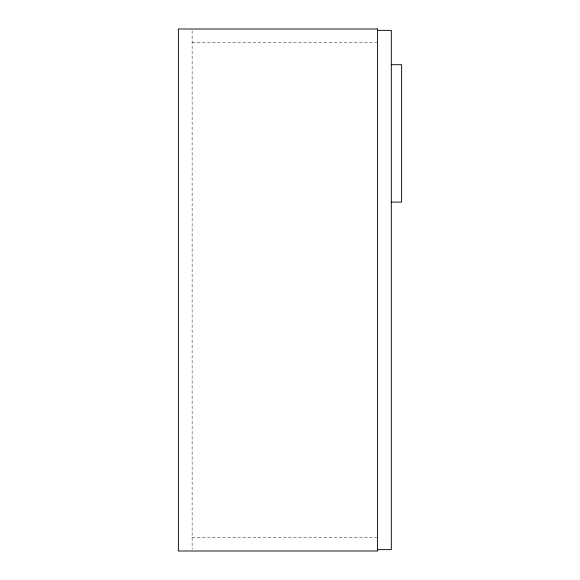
<?xml version="1.0" encoding="UTF-8"?>
<svg xmlns="http://www.w3.org/2000/svg" width="580" height="580" viewBox="0 0 580 580"><rect width="100%" height="100%" fill="white"/><g stroke="black" fill="none" stroke-linecap="round" stroke-linejoin="round"><path stroke-width="0.43" stroke-dasharray="2.9 2.17" d="M192.125 42.739L376.666 42.739M192.125 537.261L376.666 537.261M192.125 30.718L192.125 549.282"/><path stroke-width="0.87" d="M377.573 30.37L391.311 30.37L391.311 549.63L377.573 549.63M391.311 64.713L401.614 64.713L401.614 202.087L391.311 202.087M377.573 29L178.386 29L178.386 551L377.573 551L377.573 29"/></g></svg>
